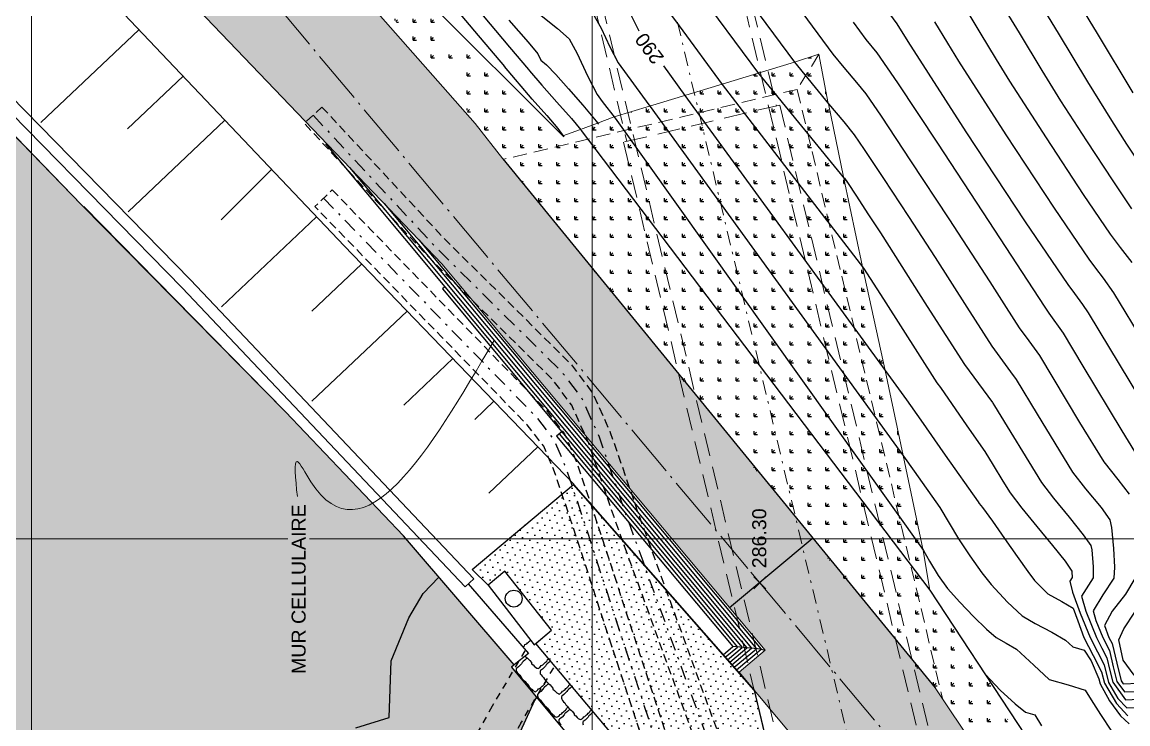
# Model space of a CAD drawing. Extents: x 62405 to 62842, y 108162 to 109685.
# Drawn here: x 62449.59 to 62498.88, y 108541.75 to 108573.06 of the extents above; entities that cross this region are included whole.
import ezdxf
from ezdxf.enums import TextEntityAlignment as Align

# ---------------------------------------------------------------- set-up
doc = ezdxf.new("R2010")
doc.units = 0
doc.header["$LTSCALE"] = 0.999976
doc.header["$MEASUREMENT"] = 0
for name, pattern in [('ACAD_ISO04W100', [30, 24, -3, 0, -3]), ('DOT', [0.55, 0.3, -0.25]), ('NASCOSTA', [9.525, 6.35, -3.175]), ('TRATTEGGIATA', [19.05, 12.7, -6.35]), ('TRATTEGGIATA2', [9.525, 6.35, -3.175]), ('TRATTOPUNTO2', [12.7, 6.35, -3.175, 0, -3.175])]:
    doc.linetypes.add(name, pattern=pattern)
doc.layers.add('0_Hatch', color=2, linetype='Continuous', lineweight=9)
for name, color, linetype in [('Bâti', 7, 'Continuous'), ('colore lago', 131, 'Continuous'), ('Conduite 1000', 170, 'Continuous'), ('coordinate', 2, 'Continuous'), ('curve livello 1 m', 2, 'Continuous'), ('curve livello 5 m', 7, 'Continuous'), ('DIME', 6, 'Continuous'), ('Limite fiume', 6, 'Continuous'), ('LIN010CO', 2, 'Continuous'), ('LIN010TR', 2, 'NASCOSTA'), ('LIN018CO', 6, 'Continuous'), ('LIN018TR', 6, 'NASCOSTA'), ('LIN025CO', 7, 'Continuous'), ('LIN035CO', 1, 'Continuous'), ('pendenze', 2, 'Continuous'), ('scavo 1', 254, 'Continuous'), ('TalusHautBas', 7, 'Continuous'), ('TEXT035', 1, 'Continuous')]:
    doc.layers.add(name, color=color, linetype=linetype)
doc.layers.add('Colori bordi', color=5, linetype='Continuous', plot=False)
doc.styles.add('ARIAL', font='arial.ttf')
pattern_1 = [(45.00005, (61944.618, 108724.25573), (-7.6e-07, 0.8), [0.15, -0.9813709]), (5e-05, (61944.618, 108724.2557), (-8e-07, 0.8), [0.15, -0.65]), (90.00005, (61944.618, 108724.2557), (-0.8, -8e-07), [0.15, -0.65])]

# ---------------------------------------------------------------- blocks, each defined once
blk = doc.blocks.new('CIRCLE')
at = {"color": 0}
blk.add_circle((0, 0), 0.375, dxfattribs=at)
at = {"flags": 1}
for tag, p in [('POINTNUMBER', (0, 0)), ('COMMENT', (0, -1.25))]:
    blk.add_attdef(tag, p, '', height=1, dxfattribs=at)
blk = doc.blocks.new('quote')
at = {"layer": 'LIN018CO'}
for p, q in [((0.001, 0.001), (-0.001, -0.001)), ((0.001, -0.001), (-0.001, 0.001))]:
    blk.add_line(p, q, dxfattribs=at)
at = {"layer": 'LIN035CO'}
for p, q in [((-0.013, 0.013), (-0.106, 0.106)), ((0.106, 0.106), (0.013, 0.013)), ((-0.013, -0.013), (-0.106, -0.106)), ((0.106, -0.106), (0.013, -0.013))]:
    blk.add_line(p, q, dxfattribs=at)
at = {"layer": 'TEXT035', "style": 'ARIAL'}
blk.add_attdef('VALORE', text='', height=0.25, dxfattribs=at).set_placement((0, 0.33), align=Align.CENTER)

msp = doc.modelspace()

# ---------------------------------------------------------------- hatches: boundary and pattern name
at = {"layer": '0_Hatch'}
h = msp.add_hatch(color=23, dxfattribs=at)
h.dxf.hatch_style = 1
h.paths.add_polyline_path([(62483.297, 108515.684), (62482.032, 108517.097), (62480.797, 108518.624), (62479.381, 108520.094), (62478.303, 108521.736), (62477.321, 108523.279), (62476.207, 108524.706), (62475.417, 108526.585), (62474.691, 108527.672), (62474.199, 108528.908), (62473.682, 108529.326), (62472.861, 108530.056), (62471.982, 108530.92), (62470.881, 108534.491), (62470.759, 108537.242), (62470.68, 108538.889), (62471.308, 108540.459), (62471.782, 108541.391), (62472.425, 108542.8), (62472.512, 108542.945), (62471.397, 108544.28), (62471.521, 108544.381), (62471.307, 108544.63), (62468.158, 108548.302), (62467.459, 108547.562), (62466.818, 108546.48), (62466.033, 108544.564), (62465.943, 108542.034), (62464.463, 108541.58), (62464.922, 108540.056), (62465.635, 108538.368), (62466.526, 108536.084), (62467.294, 108533.586), (62467.904, 108531.734), (62468.335, 108529.356), (62469.135, 108527.456), (62470.188, 108525.91), (62471.267, 108524.698), (62472.873, 108522.774), (62474.189, 108520.808), (62475.889, 108518.535), (62477.975, 108515.927), (62480.167, 108513.315), (62482.457, 108510.57), (62484.555, 108507.662), (62486.92, 108504.999), (62489.135, 108502.419), (62490.622, 108500.479), (62491.827, 108498.973), (62493.129, 108497.806), (62494.48, 108496.495), (62496.19, 108495.56), (62497.742, 108495.099), (62499.247, 108494.765), (62500.915, 108494.258), (62502.672, 108493.881), (62504.595, 108493.435), (62506.229, 108492.99), (62508.5, 108492.315), (62510.226, 108491.698), (62512.018, 108490.794), (62513.477, 108490.005), (62515.152, 108489.294), (62513.59, 108490.987), (62513.852, 108495.246), (62509.448, 108501.151), (62508.982, 108501.068), (62506.616, 108500.849), (62505.254, 108500.524), (62503.455, 108500.237), (62501.638, 108500.05), (62499.811, 108499.923), (62498.418, 108499.75), (62497.259, 108500.191), (62496.031, 108500.762), (62495.132, 108501.512), (62493.506, 108503.289), (62492.119, 108504.715), (62490.787, 108506.486), (62489.29, 108508.763), (62487.365, 108510.725), (62486.104, 108512.363), (62484.545, 108514.141)])
at = {"layer": 'colore lago', "ltscale": 2.5}
msp.add_hatch(color=256, dxfattribs=at).paths.add_polyline_path([(62418.386, 108536.339), (62418.985, 108535.375), (62423.804, 108527.74), (62427.401, 108522.066), (62428.917, 108522.33), (62431.999, 108520.483), (62435.209, 108517.103), (62435.248, 108508.375), (62442.532, 108497.745), (62448.327, 108490.271), (62450.507, 108487.501), (62519.333, 108487.501), (62517.305, 108489.509), (62515.162, 108489.283), (62513.477, 108490.005), (62512.018, 108490.794), (62510.226, 108491.698), (62508.5, 108492.315), (62506.793, 108492.848), (62504.595, 108493.435), (62502.672, 108493.881), (62500.915, 108494.258), (62499.247, 108494.765), (62497.742, 108495.099), (62496.19, 108495.56), (62494.48, 108496.495), (62493.129, 108497.806), (62491.827, 108498.973), (62490.622, 108500.479), (62489.135, 108502.419), (62486.92, 108504.999), (62484.555, 108507.662), (62482.457, 108510.57), (62480.167, 108513.315), (62477.975, 108515.927), (62475.889, 108518.535), (62474.189, 108520.808), (62472.873, 108522.774), (62471.267, 108524.698), (62470.188, 108525.91), (62469.135, 108527.456), (62468.335, 108529.356), (62467.904, 108531.734), (62467.294, 108533.586), (62466.526, 108536.084), (62465.635, 108538.368), (62464.922, 108540.056), (62464.463, 108541.58), (62465.943, 108542.034), (62466.033, 108544.564), (62466.818, 108546.48), (62467.459, 108547.562), (62468.158, 108548.302), (62471.307, 108544.63), (62466.582, 108550.14), (62461.323, 108555.669), (62452.234, 108564.908), (62445.975, 108571.355), (62438.597, 108578.993), (62431.968, 108586.051), (62422.759, 108596.383), (62419.614, 108600.43), (62418.386, 108602.152)])
at = {"layer": 'DIME'}
h = msp.add_hatch(dxfattribs=at)
h.set_pattern_fill('GRASS', color=256, scale=0.8, angle=-44.9999, style=0)
h.set_pattern_definition(pattern_1)
h.paths.add_polyline_path([(62472.913, 108567.69), (62472.97, 108567.711), (62468.597, 108573.065), (62468.701, 108572.567, -0.559829), (62468.85, 108571.945, -0.014625), (62468.834, 108571.93), (62469.041, 108570.941), (62471.978, 108567.345), (62472.127, 108567.4)])
h.paths.add_polyline_path([(62468.594, 108573.078), (62468.597, 108573.065), (62472.97, 108567.711), (62473.684, 108567.975)])
h.paths.add_polyline_path([(62471.978, 108567.345), (62469.041, 108570.941), (62469.456, 108568.955), (62471.026, 108566.933), (62471.343, 108567.11)])
h.paths.add_polyline_path([(62468.701, 108572.567), (62468.597, 108573.065), (62468.549, 108573.124), (62460.113, 108581.582), (62459.826, 108581.359), (62467.945, 108570.902), (62468.621, 108571.455), (62469.041, 108570.941), (62468.834, 108571.93, -0.971171), (62468.32, 108572.475, -0.282192)])
h.paths.add_polyline_path([(62462.385, 108572.664), (62470.404, 108572.388), (62471.233, 108573.824), (62463.214, 108574.1)], flags=9)
h = msp.add_hatch(dxfattribs=at)
h.set_pattern_fill('GRASS', color=256, scale=0.8, angle=-44.9999, style=0)
h.set_pattern_definition(pattern_1)
h.paths.add_polyline_path([(62486.198, 108566.151), (62485.52, 108569.425), (62485.1, 108571.623), (62484.016, 108571.262), (62482.401, 108570.774), (62480.787, 108570.287), (62479.173, 108569.799), (62477.558, 108569.311), (62475.972, 108568.83), (62475.234, 108568.552), (62474.477, 108568.269), (62473.694, 108567.979), (62472.913, 108567.69), (62472.127, 108567.4), (62471.343, 108567.11), (62471.057, 108566.95), (62471.066, 108566.881), (62490.625, 108542.835), (62490.598, 108543.377), (62490.524, 108544.122), (62490.449, 108544.866), (62490.374, 108545.611), (62490.3, 108546.356), (62490.225, 108547.101), (62489.758, 108549.49), (62488.852, 108553.723), (62488.052, 108557.51), (62487.051, 108562.142)])
h = msp.add_hatch(dxfattribs=at)
h.set_pattern_fill('GRASS', color=256, scale=0.8, angle=-44.9999, style=0)
h.set_pattern_definition(pattern_1)
h.paths.add_polyline_path([(62492.313, 108543.599), (62493.508, 108541.961), (62493.87, 108541.407), (62494.088, 108541.074), (62494.373, 108541.142), (62493.957, 108541.768), (62490.126, 108547.608), (62490.225, 108547.101), (62490.3, 108546.356), (62490.374, 108545.611), (62490.449, 108544.866), (62490.464, 108544.718), (62491.091, 108543.95), (62493.171, 108540.856), (62494.045, 108541.064)])
h.paths.add_polyline_path([(62495.302, 108539.224), (62494.045, 108541.064), (62493.171, 108540.856), (62494.64, 108538.67)])
h.paths.add_polyline_path([(62495.684, 108538.689), (62495.465, 108538.975), (62495.302, 108539.224), (62494.64, 108538.67), (62495.842, 108536.881), (62496.571, 108537.4), (62496.449, 108537.586)])
h.paths.add_polyline_path([(62497.255, 108536.297), (62497.031, 108536.7), (62496.571, 108537.4), (62495.842, 108536.881), (62496.584, 108535.777), (62496.638, 108535.819)])
h.paths.add_polyline_path([(62496.584, 108535.777), (62494.64, 108538.67), (62493.868, 108538.026), (62496.302, 108534.794), (62496.741, 108534.332), (62496.75, 108534.324), (62496.24, 108534.947), (62496.024, 108535.342)])
h.paths.add_polyline_path([(62494.64, 108538.67), (62493.171, 108540.856), (62492.132, 108540.608), (62493.868, 108538.026)])
h.paths.add_polyline_path([(62491.091, 108543.95), (62491.065, 108543.982), (62490.577, 108543.589), (62490.598, 108543.377), (62490.624, 108542.852), (62492.132, 108540.608), (62493.171, 108540.856)])
h.paths.add_polyline_path([(62491.785, 108540.765), (62496.604, 108541.922), (62496.423, 108542.677), (62491.604, 108541.52)], flags=9)
at = {"layer": 'Limite fiume', "linetype": 'Continuous'}
h = msp.add_hatch(dxfattribs=at)
h.set_pattern_fill('DOTS', color=256, scale=5, angle=-44.9999, style=0)
h.set_pattern_definition([(225.00005426, (0.10277, -0.05915), (0.1104857485, -0.33145619904), [0, -0.3125])])
h.paths.add_polyline_path([(62481.776, 108535.366), (62481.261, 108534.878), (62472.483, 108545.338), (62473.178, 108545.93), (62471.102, 108548.566), (62470.366, 108547.939), (62469.644, 108548.644), (62474.162, 108552.434), (62480.831, 108544.839), (62482.217, 108543.261), (62485.026, 108531.477)])
at = {"layer": 'scavo 1'}
msp.add_hatch(color=256, dxfattribs=at).paths.add_polyline_path([(62471.01, 108566.95), (62490.287, 108543.354), (62493.868, 108538.026), (62496.302, 108534.794), (62498.473, 108532.507), (62499.4, 108531.059), (62500.442, 108530.191), (62502.093, 108528.83), (62504.467, 108527.208), (62507.064, 108524.292), (62507.501, 108523.45), (62508, 108522.241), (62508.782, 108521.102), (62509.886, 108519.928), (62512.198, 108517.473), (62513.479, 108516.121), (62514.44, 108514.804), (62516.041, 108512.919), (62517.447, 108510.814), (62518.571, 108509.21), (62519.852, 108507.691), (62521.103, 108506.321), (62522.265, 108504.564), (62522.384, 108503.79), (62523.04, 108502.181), (62523.963, 108501.139), (62525.363, 108499.62), (62526.882, 108498.16), (62527.663, 108497.205), (62524.715, 108494.745), (62493.673, 108531.901), (62492.516, 108530.934), (62481.544, 108544.066), (62482.701, 108545.034), (62468.3, 108562.272), (62452.365, 108578.929), (62457.128, 108582.909), (62469.779, 108568.539)])

# ---------------------------------------------------------------- linework, layer by layer
at = {"layer": 'Bâti', "linetype": 'Continuous'}
for p, q in [((62452.234, 108564.908), (62445.975, 108571.355)), ((62461.323, 108555.669), (62452.336, 108564.837)), ((62466.582, 108550.14), (62461.323, 108555.669)), ((62471.521, 108544.381), (62466.582, 108550.14)), ((62473.178, 108545.93), (62471.102, 108548.566)), ((62469.47, 108547.994), (62472.156, 108544.897)), ((62470.366, 108547.939), (62472.411, 108545.277)), ((62472.411, 108545.277), (62473.178, 108545.93)), ((62472.156, 108544.897), (62471.521, 108544.381))]:
    msp.add_line(p, q, dxfattribs=at)
at = {"layer": 'Bâti', "linetype": 'DOT'}
for p, q in [((62471.995, 108545.009), (62470.535, 108542.537)), ((62473.267, 108544.257), (62471.807, 108541.785)), ((62470.535, 108542.537), (62468.861, 108539.553)), ((62471.824, 108541.814), (62470.15, 108538.83))]:
    msp.add_line(p, q, dxfattribs=at)
at = {"layer": 'Bâti', "linetype": 'Continuous', "flags": 128}
msp.add_lwpolyline([(62408.778, 108615.824), (62417.105, 108604.218), (62426.043, 108593.379), (62435.934, 108582.453), (62456.713, 108561.2), (62469.331, 108547.867), (62469.718, 108548.22), (62457.091, 108561.564), (62436.315, 108582.812), (62426.44, 108593.721), (62417.52, 108604.538), (62408.949, 108616.484), (62412.911, 108618.919)], dxfattribs=at)
at = {"layer": 'Colori bordi', "linetype": 'Continuous', "lineweight": 0, "flags": 128}
msp.add_lwpolyline([(62504.852, 108507.641), (62496.282, 108519.444), (62493.401, 108518.757), (62485.503, 108525.16), (62484.758, 108528.288), (62471.397, 108544.28), (62471.521, 108544.381), (62471.307, 108544.63), (62466.582, 108550.14), (62461.323, 108555.669), (62452.234, 108564.908), (62445.975, 108571.355), (62438.597, 108578.993)], dxfattribs=at)
at = {"layer": 'Conduite 1000', "linetype": 'TRATTEGGIATA2', "ltscale": 0.06, "flags": 128}
for points, elevation in [([(62462.951, 108569.266), (62468.482, 108563.313), (62474.066, 108557.787), (62475.014, 108556.513), (62475.806, 108554.754), (62477.042, 108551.158), (62484.673, 108530.139), (62485.796, 108527.96), (62486.539, 108527.03), (62496.147, 108515.461), (62498.015, 108513.188), (62499.314, 108511.67), (62499.508, 108511.447), (62501.86, 108508.75), (62502.044, 108508.532), (62503.096, 108507.296), (62503.169, 108507.21), (62506.669, 108502.962), (62510.917, 108497.796), (62515.172, 108492.623), (62520.198, 108486.553), (62525.225, 108480.482), (62530.361, 108474.313), (62535.499, 108468.144), (62540.212, 108462.497), (62544.926, 108456.851), (62565.713, 108432.084), (62567.128, 108430.36), (62568.411, 108428.898), (62569.163, 108427.961), (62570.114, 108426.834), (62570.457, 108426.45), (62575.082, 108420.662), (62582.399, 108411.97), (62582.754, 108410.872), (62581.736, 108410.542), (62581.445, 108411.441), (62574.254, 108419.984), (62569.64, 108425.759), (62569.306, 108426.133), (62568.337, 108427.281), (62567.592, 108428.209), (62566.312, 108429.667), (62564.89, 108431.401), (62544.106, 108456.164), (62539.391, 108461.812), (62534.677, 108467.459), (62529.539, 108473.629), (62524.402, 108479.799), (62519.374, 108485.87), (62514.347, 108491.942), (62510.09, 108497.117), (62505.844, 108502.281), (62502.347, 108506.525), (62502.28, 108506.604), (62501.229, 108507.839), (62501.048, 108508.052), (62498.701, 108510.744), (62498.504, 108510.971), (62497.195, 108512.501), (62495.322, 108514.78), (62485.71, 108526.354), (62484.894, 108527.375), (62483.691, 108529.709), (62476.034, 108550.802), (62474.81, 108554.36), (62474.086, 108555.967), (62473.256, 108557.084), (62467.714, 108562.568), (62462.167, 108568.537)], 279.04), ([(62463.405, 108565.574), (62465.133, 108563.791), (62469.02, 108559.793), (62472.915, 108555.789), (62473.768, 108554.683), (62474.27, 108553.501), (62475.053, 108551.212), (62475.959, 108548.424), (62476.864, 108545.64), (62482.403, 108528.776), (62483.598, 108526.257), (62484.158, 108525.609), (62494.437, 108513.44), (62495.976, 108511.575), (62496.99, 108510.456), (62498.469, 108508.942), (62499.969, 108507.403), (62500.142, 108507.214), (62501.341, 108505.952), (62503.051, 108503.871), (62504.767, 108501.782), (62509.889, 108495.622), (62515.014, 108489.461), (62518.195, 108485.622), (62525.264, 108477.098), (62530.391, 108470.978), (62534.032, 108466.633), (62535.529, 108464.845), (62535.642, 108464.708), (62536.737, 108463.404), (62545.242, 108453.253), (62545.418, 108453.044), (62561.204, 108434.247), (62563.166, 108431.887), (62565.561, 108428.98), (62566.396, 108428.011), (62567.418, 108426.731), (62568.805, 108425.067), (62572.623, 108420.422), (62576.608, 108415.646), (62580.658, 108410.792), (62581.152, 108409.337), (62580.139, 108408.993), (62579.709, 108410.26), (62575.787, 108414.96), (62571.799, 108419.739), (62567.981, 108424.384), (62566.589, 108426.054), (62565.572, 108427.328), (62564.743, 108428.291), (62562.342, 108431.205), (62560.383, 108433.561), (62544.599, 108452.356), (62544.422, 108452.566), (62535.917, 108462.716), (62534.82, 108464.023), (62534.706, 108464.161), (62533.211, 108465.946), (62529.571, 108470.291), (62524.442, 108476.413), (62517.372, 108484.939), (62514.19, 108488.777), (62509.066, 108494.938), (62503.943, 108501.1), (62502.224, 108503.191), (62500.538, 108505.243), (62499.359, 108506.485), (62499.192, 108506.668), (62497.703, 108508.194), (62496.211, 108509.723), (62495.167, 108510.875), (62493.616, 108512.754), (62483.344, 108524.914), (62482.694, 108525.668), (62481.407, 108528.378), (62475.846, 108545.308), (62474.941, 108548.093), (62474.037, 108550.874), (62473.27, 108553.119), (62472.836, 108554.139), (62472.105, 108555.087), (62468.252, 108559.048), (62464.365, 108563.045), (62462.637, 108564.829)], 277.833)]:
    msp.add_lwpolyline(points, close=True, dxfattribs=dict(at, elevation=elevation))
at = {"layer": 'Conduite 1000', "linetype": 'TRATTOPUNTO2', "ltscale": 0.1, "flags": 128}
for points, elevation in [([(62462.559, 108568.901), (62468.098, 108562.94), (62473.661, 108557.435), (62474.55, 108556.24), (62475.308, 108554.557), (62476.538, 108550.98), (62484.182, 108529.924), (62485.345, 108527.667), (62486.124, 108526.692), (62495.734, 108515.121), (62497.605, 108512.844), (62498.909, 108511.32), (62499.105, 108511.096), (62501.454, 108508.401), (62501.636, 108508.186), (62502.688, 108506.95), (62502.758, 108506.868), (62506.256, 108502.622), (62510.504, 108497.456), (62514.759, 108492.282), (62519.786, 108486.211), (62524.813, 108480.14), (62529.95, 108473.971), (62535.088, 108467.802), (62539.801, 108462.154), (62544.516, 108456.507), (62565.301, 108431.742), (62566.72, 108430.013), (62568.001, 108428.553), (62568.75, 108427.621), (62569.71, 108426.484), (62570.049, 108426.105), (62574.668, 108420.323), (62581.922, 108411.705), (62582.245, 108410.707)], 279.04), ([(62463.021, 108565.201), (62464.749, 108563.418), (62468.636, 108559.42), (62472.51, 108555.438), (62473.302, 108554.411), (62473.77, 108553.31), (62474.545, 108551.043), (62475.45, 108548.258), (62476.355, 108545.474), (62481.905, 108528.577), (62483.146, 108525.962), (62483.751, 108525.261), (62494.026, 108513.097), (62495.571, 108511.225), (62496.601, 108510.09), (62498.086, 108508.568), (62499.58, 108507.036), (62499.751, 108506.85), (62500.939, 108505.597), (62502.637, 108503.531), (62504.355, 108501.441), (62509.478, 108495.28), (62514.602, 108489.119), (62517.784, 108485.281), (62524.853, 108476.755), (62529.981, 108470.634), (62533.622, 108466.289), (62535.117, 108464.503), (62535.231, 108464.366), (62536.327, 108463.06), (62544.832, 108452.909), (62545.008, 108452.7), (62560.794, 108433.904), (62562.754, 108431.546), (62565.152, 108428.636), (62565.984, 108427.67), (62567.003, 108426.392), (62568.393, 108424.725), (62572.211, 108420.08), (62576.198, 108415.303), (62580.184, 108410.526), (62580.646, 108409.165)], 277.833)]:
    msp.add_lwpolyline(points, dxfattribs=dict(at, elevation=elevation))
at = {"layer": 'coordinate', "linetype": 'Continuous', "lineweight": 0}
for p, q in [((62450, 108685.001), (62450, 108487.501)), ((62475, 108685.001), (62475, 108487.501)), ((62418.386, 108550), (62461.427, 108550)), ((62462.397, 108550), (62561.886, 108550))]:
    msp.add_line(p, q, dxfattribs=at)
at = {"layer": 'curve livello 1 m'}
for p, q in [((62484.012, 108571.267), (62485.538, 108569.405)), ((62482.404, 108570.771), (62486.372, 108565.896)), ((62480.795, 108570.276), (62487.091, 108562.079)), ((62477.578, 108569.285), (62488.868, 108553.7)), ((62476.016, 108568.771), (62489.763, 108549.483)), ((62474.513, 108568.221), (62490.054, 108547.718))]:
    msp.add_line(p, q, dxfattribs=at)
at = {"layer": 'curve livello 1 m', "flags": 128}
for points in [[(62462.401, 108611.589), (62463.597, 108610.53), (62465.06, 108609.234), (62467.529, 108607.131), (62469.401, 108605.581), (62470.016, 108605.121), (62470.575, 108604.702), (62471.236, 108604.1), (62471.582, 108603.556), (62471.953, 108602.963), (62472.541, 108602.254), (62473.552, 108601.104), (62474.878, 108599.632), (62476.412, 108597.956), (62478.046, 108596.193), (62479.675, 108594.462), (62482.918, 108591.184), (62487.852, 108586.091), (62488.394, 108585.57), (62489.455, 108584.165), (62495.031, 108576.578), (62496.018, 108575), (62497.505, 108572.542), (62499.099, 108569.901)], [(62480.903, 108578.161), (62485.721, 108571.626), (62486.208, 108571.038), (62486.785, 108570.358), (62487.193, 108569.858), (62487.873, 108568.862), (62489.193, 108566.87), (62490.895, 108564.275), (62492.721, 108561.472), (62493.449, 108560.326), (62494.025, 108559.424), (62494.462, 108558.832), (62494.93, 108558.183), (62496.724, 108555.198), (62497.799, 108553.441), (62498.432, 108552.647), (62498.929, 108552.006)], [(62480.226, 108576.402), (62484.012, 108571.267)], [(62479.549, 108574.643), (62482.404, 108570.771)], [(62478.002, 108574.08), (62478.872, 108572.884), (62480.795, 108570.276)], [(62493.085, 108574.134), (62494.03, 108572.572), (62495.043, 108570.893), (62495.875, 108569.543), (62497.027, 108567.754), (62498.2, 108565.971), (62499.043, 108564.729)], [(62469.823, 108573.712), (62471.314, 108571.937), (62472.154, 108570.944), (62472.206, 108570.878), (62472.749, 108570.247), (62473.428, 108569.479), (62474.068, 108568.754), (62474.492, 108568.251), (62474.513, 108568.221)], [(62500.36, 108554.722), (62497.125, 108560.084), (62496.87, 108560.453), (62496.515, 108560.946), (62496.515, 108560.946), (62496.209, 108561.35), (62494.311, 108564.149), (62491.669, 108568.164), (62489.076, 108572.193), (62489.076, 108572.193), (62488.598, 108572.976), (62488.102, 108573.65)], [(62499.063, 108562.327), (62498.548, 108563.007), (62498.098, 108563.603), (62498.098, 108563.603), (62496.904, 108565.364), (62495.241, 108567.891), (62493.609, 108570.427), (62493.609, 108570.427), (62493.015, 108571.39), (62492.293, 108572.587), (62491.619, 108573.701)], [(62471.284, 108573.148), (62472.136, 108572.165), (62472.579, 108571.641), (62472.707, 108571.361), (62472.968, 108571.143), (62473.371, 108570.719), (62473.94, 108570.083), (62474.574, 108569.35), (62475.168, 108568.639), (62475.274, 108568.5)], [(62472.647, 108573.417), (62473.448, 108572.777), (62473.971, 108572.305), (62474.326, 108571.654), (62474.794, 108570.663), (62475.225, 108569.827), (62475.448, 108569.521), (62476.016, 108568.771)], [(62475.089, 108573.341), (62475.39, 108572.79), (62475.786, 108571.952), (62476.151, 108571.245), (62477.518, 108569.366), (62477.578, 108569.285)], [(62500.947, 108556.516), (62498.25, 108560.985), (62497.789, 108561.636), (62497.45, 108562.084), (62497.154, 108562.476), (62497.154, 108562.476), (62495.607, 108564.756), (62493.455, 108568.028), (62491.343, 108571.31), (62491.343, 108571.31), (62490.847, 108572.118), (62490.277, 108573.063)], [(62485.538, 108569.405), (62486.214, 108568.606), (62486.68, 108568.028), (62487.122, 108567.379), (62487.983, 108566.081), (62489.093, 108564.39), (62490.282, 108562.562), (62491.692, 108560.346), (62492.806, 108558.603), (62493.65, 108557.458), (62493.893, 108557.121), (62494.825, 108555.57), (62496.411, 108552.978), (62496.988, 108552.239), (62497.679, 108551.399), (62498.078, 108550.861), (62498.151, 108550.508), (62498.24, 108549.576), (62498.277, 108548.741), (62498.251, 108548.254), (62497.759, 108547.504), (62497.322, 108546.801), (62497.45, 108546.363), (62497.754, 108545.6), (62498.054, 108545.021), (62498.225, 108544.301), (62498.388, 108543.645), (62498.723, 108543.183), (62499.272, 108543.202)], [(62486.241, 108566.088), (62486.372, 108565.896), (62486.773, 108565.291), (62487.29, 108564.504), (62487.844, 108563.652), (62489.934, 108560.367), (62491.586, 108557.781), (62492.838, 108556.084), (62492.856, 108556.059), (62492.926, 108555.943), (62495.022, 108552.515), (62495.56, 108551.815), (62496.258, 108550.966), (62496.889, 108550.191), (62497.227, 108549.716), (62497.268, 108549.519), (62497.332, 108548.753), (62497.323, 108548.265), (62496.806, 108547.456), (62497.004, 108546.779), (62497.474, 108545.601), (62497.72, 108545.129), (62497.938, 108544.705), (62498.073, 108544.136), (62498.201, 108543.618), (62498.775, 108542.826), (62499.669, 108542.867)], [(62487.091, 108562.079), (62487.982, 108560.699), (62490.366, 108556.96), (62490.521, 108556.75), (62491.696, 108555.044), (62492.5, 108553.907), (62492.877, 108553.296), (62493.307, 108552.575), (62493.634, 108552.052), (62494.144, 108551.38), (62494.818, 108550.552), (62495.51, 108549.713), (62496.078, 108549.005), (62496.376, 108548.571), (62496.384, 108548.531), (62496.396, 108548.276), (62496.29, 108548.112), (62496.411, 108547.623), (62496.746, 108546.693), (62497.194, 108545.601), (62497.527, 108544.964), (62497.821, 108544.39), (62498.015, 108543.591), (62498.431, 108542.889), (62498.828, 108542.47), (62499.481, 108542.5)], [(62488.868, 108553.7), (62489.353, 108553.023), (62490.5, 108551.401), (62490.914, 108550.7), (62491.323, 108550.006), (62491.835, 108549.248), (62492.373, 108548.493), (62492.777, 108547.968), (62493.51, 108547.174), (62494.157, 108546.575), (62494.743, 108546.227), (62495.484, 108545.848), (62496.096, 108545.489), (62496.416, 108545.189), (62496.925, 108545.041), (62497.232, 108544.558), (62497.588, 108543.759), (62497.642, 108543.538), (62498.063, 108542.777), (62498.541, 108542.118), (62498.933, 108541.757)], [(62489.763, 108549.483), (62490.035, 108549.01), (62490.42, 108548.377), (62490.839, 108547.79), (62491.382, 108547.178), (62491.993, 108546.54), (62492.569, 108545.979), (62493.01, 108545.598), (62493.456, 108545.347), (62493.915, 108545.091), (62494.68, 108544.364), (62495.368, 108543.731), (62496.212, 108543.493), (62496.978, 108543.26), (62497.24, 108542.828), (62497.66, 108542.176), (62498.148, 108541.428), (62498.389, 108541.045), (62498.403, 108540.395), (62498.306, 108539.629), (62498.319, 108538.974), (62498.758, 108538.279), (62499.179, 108537.6)], [(62499.179, 108548.242), (62498.77, 108547.54), (62498.175, 108546.787), (62497.838, 108546.146), (62498.034, 108545.599), (62498.171, 108545.336), (62498.377, 108544.465), (62498.574, 108543.671), (62498.67, 108543.539), (62499.336, 108543.563)], [(62492.522, 108543.955), (62492.522, 108543.955), (62493.18, 108543.263), (62493.846, 108542.64), (62494.319, 108542.272), (62494.733, 108542.151), (62495.032, 108541.669)]]:
    msp.add_lwpolyline(points, dxfattribs=at)
at = {"layer": 'curve livello 5 m'}
for p, q in [((62472.322, 108569.622), (62471.091, 108571.069)), ((62478.178, 108571.11), (62479.12, 108569.786)), ((62489.647, 108555.294), (62490.737, 108553.734))]:
    msp.add_line(p, q, dxfattribs=at)
at = {"layer": 'curve livello 5 m', "flags": 128}
for points in [[(62492.335, 108577.775), (62493.744, 108575.858), (62494.552, 108574.567), (62495.768, 108572.557), (62497.071, 108570.397), (62498.142, 108568.66), (62498.142, 108568.66), (62498.813, 108567.618), (62499.496, 108566.579)], [(62476.613, 108573.592), (62477.076, 108572.662), (62477.076, 108572.662), (62477.077, 108572.661)], [(62469.111, 108573.413), (62469.754, 108572.648), (62471.091, 108571.069)], [(62499.187, 108553.903), (62498.623, 108554.825), (62496.886, 108557.716), (62496, 108559.184), (62495.371, 108560.073), (62495.274, 108560.206), (62495.245, 108560.246), (62495.159, 108560.381), (62492.698, 108564.161), (62490.403, 108567.659), (62488.623, 108570.344), (62487.707, 108571.687), (62487.208, 108572.286), (62486.646, 108573.049)], [(62472.322, 108569.622), (62472.976, 108568.884), (62473.462, 108568.314), (62473.462, 108568.314), (62473.726, 108567.933)], [(62487.931, 108557.676), (62487.931, 108557.676), (62489.005, 108556.202), (62489.647, 108555.294)], [(62490.737, 108553.734), (62492.204, 108551.659), (62492.246, 108551.589), (62492.389, 108551.407), (62492.834, 108550.794), (62493.383, 108550.014), (62493.942, 108549.215), (62494.418, 108548.543), (62494.715, 108548.146), (62494.715, 108548.146), (62495.304, 108547.551), (62495.925, 108547.213), (62496.441, 108546.915), (62496.441, 108546.915), (62496.652, 108546.346), (62496.914, 108545.602), (62496.914, 108545.602), (62497.334, 108544.798), (62497.705, 108544.075), (62497.705, 108544.075), (62497.829, 108543.564), (62498.367, 108542.656), (62498.88, 108542.114)], [(62499.156, 108543.92), (62498.661, 108544.592), (62498.477, 108545.504), (62498.699, 108545.99), (62499.184, 108546.728)]]:
    msp.add_lwpolyline(points, dxfattribs=at)
at = {"layer": 'DIME'}
for p, q in [((62479.12, 108569.786), (62487.931, 108557.676)), ((62471.01, 108566.95), (62490.287, 108543.354))]:
    msp.add_line(p, q, dxfattribs=at)
at = {"layer": 'Limite fiume', "linetype": 'Continuous'}
for p, q in [((62471.521, 108544.381), (62471.397, 108544.28)), ((62471.397, 108544.28), (62484.758, 108528.288))]:
    msp.add_line(p, q, dxfattribs=at)
at = {"layer": 'Limite fiume', "linetype": 'Continuous', "flags": 128}
msp.add_lwpolyline([(62481.776, 108535.366), (62481.261, 108534.878), (62472.483, 108545.338), (62473.178, 108545.93), (62471.102, 108548.566), (62470.366, 108547.939), (62469.644, 108548.644), (62474.162, 108552.434), (62480.831, 108544.839), (62482.217, 108543.261), (62485.026, 108531.477)], close=True, dxfattribs=at)
at = {"layer": 'LIN010CO', "ltscale": 0.1}
msp.add_line((62484.805, 108550), (62481.123, 108546.923), dxfattribs=at)
at = {"layer": 'LIN010CO', "linetype": 'TRATTOPUNTO2', "lineweight": 0, "ltscale": 0.1, "flags": 128}
msp.add_lwpolyline([(62452.113, 108685.001), (62492.147, 108517.041)], dxfattribs=at)
at = {"layer": 'LIN010TR', "lineweight": 0, "ltscale": 0.1}
for p, q in [((62485.1, 108571.623), (62484.136, 108570.057)), ((62485.1, 108571.623), (62484.136, 108570.057)), ((62484.136, 108570.057), (62471.024, 108566.931)), ((62484.136, 108570.057), (62471.024, 108566.931)), ((62484.136, 108570.057), (62490.625, 108542.835)), ((62484.136, 108570.057), (62490.625, 108542.835))]:
    msp.add_line(p, q, dxfattribs=at)
at = {"layer": 'LIN018CO', "lineweight": 0}
msp.add_spline([(62461.855, 108551.894), (62461.855, 108553.453), (62462.455, 108552.553), (62470.642, 108558.886)], degree=3, dxfattribs=at)
at = {"layer": 'LIN018TR', "linetype": 'ACAD_ISO04W100', "lineweight": 0, "ltscale": 0.1}
for p, q in [((62454.896, 108581.044), (62481.938, 108548.677)), ((62482.068, 108548.521), (62491.63, 108537.077))]:
    msp.add_line(p, q, dxfattribs=at)
at = {"layer": 'LIN025CO', "linetype": 'TRATTEGGIATA', "lineweight": 0, "ltscale": 0.08}
for p, q in [((62455.279, 108685.001), (62491.953, 108531.14)), ((62455.634, 108685.001), (62483.207, 108569.321)), ((62449.262, 108682.188), (62476.543, 108567.733)), ((62449.617, 108682.188), (62483.092, 108541.745)), ((62483.357, 108569.357), (62476.392, 108567.697)), ((62483.357, 108569.357), (62492.516, 108530.934)), ((62476.392, 108567.697), (62482.45, 108542.284))]:
    msp.add_line(p, q, dxfattribs=at)
at = {"layer": 'LIN025CO'}
for p, q in [((62458.034, 108583.666), (62473.726, 108567.933)), ((62482.217, 108543.261), (62474.162, 108552.434))]:
    msp.add_line(p, q, dxfattribs=at)
at = {"layer": 'LIN025CO', "lineweight": 0, "ltscale": 0.1, "flags": 128}
for points in [[(62484.016, 108571.262), (62485.1, 108571.623), (62485.52, 108569.425)], [(62484.016, 108571.262), (62485.1, 108571.623), (62485.52, 108569.425)], [(62479.173, 108569.799), (62480.787, 108570.287), (62482.401, 108570.774), (62484.016, 108571.262)], [(62479.173, 108569.799), (62480.787, 108570.287), (62482.401, 108570.774), (62484.016, 108571.262)], [(62473.684, 108567.975), (62473.694, 108567.979), (62474.477, 108568.269), (62475.234, 108568.552), (62475.972, 108568.83), (62477.558, 108569.311), (62479.173, 108569.799)], [(62473.684, 108567.975), (62473.694, 108567.979), (62474.477, 108568.269), (62475.234, 108568.552), (62475.972, 108568.83), (62477.558, 108569.311), (62479.173, 108569.799)], [(62485.53, 108569.414), (62486.198, 108566.151), (62487.051, 108562.142), (62488.052, 108557.51), (62488.852, 108553.723), (62489.758, 108549.49), (62490.054, 108547.718)], [(62473.694, 108567.979), (62473.684, 108567.975)]]:
    msp.add_lwpolyline(points, dxfattribs=at)
at = {"layer": 'LIN035CO', "linetype": 'Continuous', "lineweight": 0}
for p, q in [((62469.779, 108568.539), (62471.01, 108566.95)), ((62471.01, 108566.95), (62490.287, 108543.354)), ((62490.287, 108543.354), (62493.868, 108538.026)), ((62486.548, 108525.091), (62482.217, 108543.261))]:
    msp.add_line(p, q, dxfattribs=at)
at = {"layer": 'LIN035CO', "linetype": 'Continuous', "lineweight": 0, "flags": 128}
for points in [[(62468.3, 108562.272), (62452.365, 108578.929), (62457.128, 108582.909), (62469.779, 108568.539), (62471.01, 108566.95)], [(62468.3, 108562.272), (62482.701, 108545.034), (62481.544, 108544.066), (62492.516, 108530.934), (62493.673, 108531.901), (62524.715, 108494.745)]]:
    msp.add_lwpolyline(points, dxfattribs=at)
at = {"layer": 'pendenze', "linetype": 'Continuous'}
for p, q in [((62454.789, 108572.716), (62450.425, 108568.575)), ((62454.789, 108572.716), (62450.425, 108568.575)), ((62456.76, 108570.638), (62454.284, 108568.288)), ((62458.621, 108568.677), (62454.319, 108564.596)), ((62463.114, 108567.621), (62468.435, 108561.252)), ((62464.185, 108566.573), (62482.106, 108545.123)), ((62460.706, 108566.479), (62458.465, 108564.239)), ((62465.728, 108564.96), (62482.317, 108545.104)), ((62462.711, 108564.366), (62458.477, 108560.348)), ((62467.271, 108563.347), (62482.529, 108545.085)), ((62464.718, 108562.264), (62462.501, 108560.161)), ((62468.435, 108561.252), (62468.32, 108561.155)), ((62468.32, 108561.155), (62473.642, 108554.786)), ((62468.435, 108561.252), (62481.895, 108545.141)), ((62466.744, 108560.162), (62462.506, 108556.141)), ((62468.784, 108558.047), (62466.598, 108555.974)), ((62470.62, 108556.142), (62469.768, 108555.333)), ((62473.642, 108554.786), (62473.412, 108554.593)), ((62473.527, 108554.69), (62481.472, 108545.179)), ((62473.642, 108554.786), (62481.683, 108545.16)), ((62473.412, 108554.593), (62481.261, 108545.198)), ((62472.578, 108554.112), (62470.392, 108552.039)), ((62480.831, 108544.839), (62481.261, 108545.198)), ((62480.93, 108544.726), (62481.472, 108545.179)), ((62481.029, 108544.614), (62481.683, 108545.16)), ((62481.128, 108544.501), (62481.895, 108545.141)), ((62481.227, 108544.388), (62482.106, 108545.123)), ((62482.529, 108545.085), (62481.261, 108545.198)), ((62481.326, 108544.275), (62482.317, 108545.104)), ((62481.425, 108544.163), (62482.529, 108545.085)), ((62482.529, 108545.085), (62482.701, 108545.034))]:
    msp.add_line(p, q, dxfattribs=at)
at = {"layer": 'pendenze', "linetype": 'Continuous', "flags": 128}
for points in [[(62471.908, 108545.184), (62471.918, 108545.193), (62471.937, 108545.21), (62471.973, 108545.24), (62472.002, 108545.286), (62472.044, 108545.302), (62472.079, 108545.325), (62472.118, 108545.367), (62472.158, 108545.401), (62472.201, 108545.439), (62472.244, 108545.477), (62472.252, 108545.483)], [(62472.104, 108544.691), (62472.088, 108544.679), (62472, 108544.589), (62471.922, 108544.528), (62471.878, 108544.49), (62471.849, 108544.437), (62471.749, 108544.329), (62471.717, 108544.302), (62471.635, 108544.237), (62471.607, 108544.206), (62471.613, 108544.135), (62471.622, 108544.094), (62471.655, 108544.04), (62471.71, 108543.984), (62471.765, 108543.928), (62471.812, 108543.851), (62471.866, 108543.781), (62471.924, 108543.714), (62472.008, 108543.642), (62472.06, 108543.59), (62472.104, 108543.539), (62472.176, 108543.449), (62472.183, 108543.4), (62472.25, 108543.347), (62472.315, 108543.28), (62472.357, 108543.24), (62472.414, 108543.206), (62472.414, 108543.206), (62472.432, 108543.201), (62472.475, 108543.184), (62472.506, 108543.204), (62472.526, 108543.221), (62472.545, 108543.238), (62472.581, 108543.269), (62472.61, 108543.315), (62472.652, 108543.33), (62472.687, 108543.354), (62472.727, 108543.395), (62472.766, 108543.43), (62472.809, 108543.467), (62472.852, 108543.505), (62472.88, 108543.529), (62472.895, 108543.583), (62472.934, 108543.61), (62472.965, 108543.637)], [(62472.011, 108544.779), (62472.036, 108544.75), (62472.12, 108544.677), (62472.172, 108544.626), (62472.216, 108544.575), (62472.288, 108544.485), (62472.295, 108544.436), (62472.362, 108544.383), (62472.427, 108544.316), (62472.469, 108544.276), (62472.526, 108544.242), (62472.526, 108544.242), (62472.544, 108544.237), (62472.587, 108544.22), (62472.618, 108544.24), (62472.638, 108544.257), (62472.657, 108544.274), (62472.693, 108544.305), (62472.722, 108544.351), (62472.764, 108544.366), (62472.799, 108544.39), (62472.838, 108544.431), (62472.878, 108544.465), (62472.921, 108544.503), (62472.964, 108544.541), (62472.992, 108544.565), (62473.007, 108544.619), (62473.046, 108544.646), (62473.056, 108544.655)], [(62473.136, 108544.56), (62473.063, 108544.486), (62472.985, 108544.424), (62472.942, 108544.387), (62472.912, 108544.333), (62472.812, 108544.226), (62472.781, 108544.198), (62472.699, 108544.134), (62472.671, 108544.103), (62472.677, 108544.032), (62472.685, 108543.991), (62472.718, 108543.937), (62472.774, 108543.881), (62472.829, 108543.825), (62472.875, 108543.748), (62472.93, 108543.678), (62472.988, 108543.611), (62473.071, 108543.538), (62473.123, 108543.487), (62473.168, 108543.436), (62473.239, 108543.346), (62473.247, 108543.297), (62473.313, 108543.244), (62473.379, 108543.177), (62473.421, 108543.137), (62473.477, 108543.103), (62473.477, 108543.103), (62473.496, 108543.098), (62473.539, 108543.081), (62473.57, 108543.101), (62473.589, 108543.118), (62473.609, 108543.135), (62473.644, 108543.166), (62473.674, 108543.212), (62473.715, 108543.227), (62473.75, 108543.251), (62473.79, 108543.292), (62473.829, 108543.326), (62473.873, 108543.364), (62473.916, 108543.402), (62473.944, 108543.426), (62473.958, 108543.48), (62473.997, 108543.507), (62474.01, 108543.518)], [(62473.056, 108543.552), (62473.039, 108543.54), (62472.952, 108543.45), (62472.873, 108543.389), (62472.83, 108543.351), (62472.8, 108543.298), (62472.701, 108543.19), (62472.669, 108543.163), (62472.587, 108543.098), (62472.559, 108543.067), (62472.565, 108542.996), (62472.573, 108542.955), (62472.606, 108542.901), (62472.662, 108542.845), (62472.717, 108542.789), (62472.763, 108542.712), (62472.818, 108542.642), (62472.876, 108542.575), (62472.959, 108542.503), (62473.011, 108542.451), (62473.056, 108542.4), (62473.127, 108542.31), (62473.135, 108542.261), (62473.202, 108542.208), (62473.267, 108542.141), (62473.309, 108542.101), (62473.365, 108542.067), (62473.365, 108542.067), (62473.384, 108542.062), (62473.427, 108542.045), (62473.458, 108542.065), (62473.477, 108542.082), (62473.497, 108542.099), (62473.533, 108542.13), (62473.562, 108542.176), (62473.603, 108542.191), (62473.638, 108542.215), (62473.678, 108542.256), (62473.717, 108542.291), (62473.761, 108542.328), (62473.804, 108542.366), (62473.832, 108542.39), (62473.847, 108542.444), (62473.885, 108542.471), (62473.916, 108542.498)], [(62474.09, 108543.423), (62474.015, 108543.347), (62473.937, 108543.285), (62473.894, 108543.248), (62473.864, 108543.194), (62473.764, 108543.087), (62473.733, 108543.059), (62473.65, 108542.995), (62473.622, 108542.964), (62473.629, 108542.893), (62473.637, 108542.852), (62473.67, 108542.798), (62473.725, 108542.742), (62473.781, 108542.686), (62473.827, 108542.609), (62473.881, 108542.539), (62473.939, 108542.472), (62474.023, 108542.399), (62474.075, 108542.348), (62474.119, 108542.297), (62474.191, 108542.207), (62474.198, 108542.158), (62474.265, 108542.105), (62474.331, 108542.038), (62474.372, 108541.998), (62474.429, 108541.964), (62474.429, 108541.964), (62474.447, 108541.959), (62474.49, 108541.942), (62474.521, 108541.962), (62474.541, 108541.979), (62474.561, 108541.996), (62474.596, 108542.027), (62474.625, 108542.073), (62474.667, 108542.088), (62474.702, 108542.112), (62474.742, 108542.153), (62474.781, 108542.187), (62474.824, 108542.225), (62474.868, 108542.263), (62474.895, 108542.287), (62474.91, 108542.341), (62474.949, 108542.368), (62474.964, 108542.381)], [(62474.008, 108542.413), (62473.991, 108542.401), (62473.903, 108542.311), (62473.825, 108542.25), (62473.782, 108542.212), (62473.752, 108542.159), (62473.652, 108542.051), (62473.621, 108542.024), (62473.538, 108541.959), (62473.51, 108541.928), (62473.517, 108541.857), (62473.525, 108541.816), (62473.558, 108541.762), (62473.613, 108541.706)], [(62475.044, 108542.286), (62474.967, 108542.208), (62474.888, 108542.146), (62474.845, 108542.109), (62474.816, 108542.055), (62474.716, 108541.948), (62474.684, 108541.92), (62474.602, 108541.856), (62474.574, 108541.825), (62474.58, 108541.754), (62474.588, 108541.713)]]:
    msp.add_lwpolyline(points, dxfattribs=at)
at = {"layer": 'TalusHautBas', "linetype": 'Continuous'}
for p, q in [((62453.569, 108574.001), (62463.936, 108563.075)), ((62474.181, 108552.449), (62463.936, 108563.075)), ((62490.054, 108547.718), (62493.957, 108541.768)), ((62493.957, 108541.768), (62497.644, 108536.234))]:
    msp.add_line(p, q, dxfattribs=at)
at = {"layer": 'TalusHautBas', "linetype": 'Continuous', "flags": 128}
for points in [[(62465.943, 108542.034), (62466.033, 108544.564), (62466.818, 108546.48), (62467.459, 108547.562), (62468.158, 108548.302)], [(62472.512, 108542.945), (62472.425, 108542.8), (62471.782, 108541.391), (62471.308, 108540.459), (62470.68, 108538.889), (62470.759, 108537.242), (62470.881, 108534.491), (62471.982, 108530.92)], [(62464.463, 108541.58), (62465.943, 108542.034)]]:
    msp.add_lwpolyline(points, dxfattribs=at)

# ---------------------------------------------------------------- block references
ref = msp.add_blockref('quote', (62482.466, 108548.045), dxfattribs=dict(xscale=2.5, yscale=2.5, zscale=2.5, rotation=90.00005426352453))
ref.add_attrib('VALORE', '286.30', dxfattribs={"layer": 'TEXT035', "height": 0.625, "rotation": 90.0001, "style": 'ARIAL'}).set_placement((62482.755, 108550.03), align=Align.CENTER)
at = {"layer": 'Bâti', "linetype": 'Continuous', "rotation": 5.426352262767166e-05}
msp.add_blockref('CIRCLE', (62471.5, 108547.339), dxfattribs=at)

# ---------------------------------------------------------------- texts
at = {"layer": 'coordinate', "color": 1, "style": 'ARIAL'}
for s, rotation, p in [('290', 126.8254, (62477.359, 108572.647)), ('MUR CELLULAIRE', 90.0001, (62462.224, 108551.546))]:
    msp.add_text(s, height=0.625, rotation=rotation, dxfattribs=at).set_placement(p, align=Align.RIGHT)

doc.saveas('drawing.dxf')
